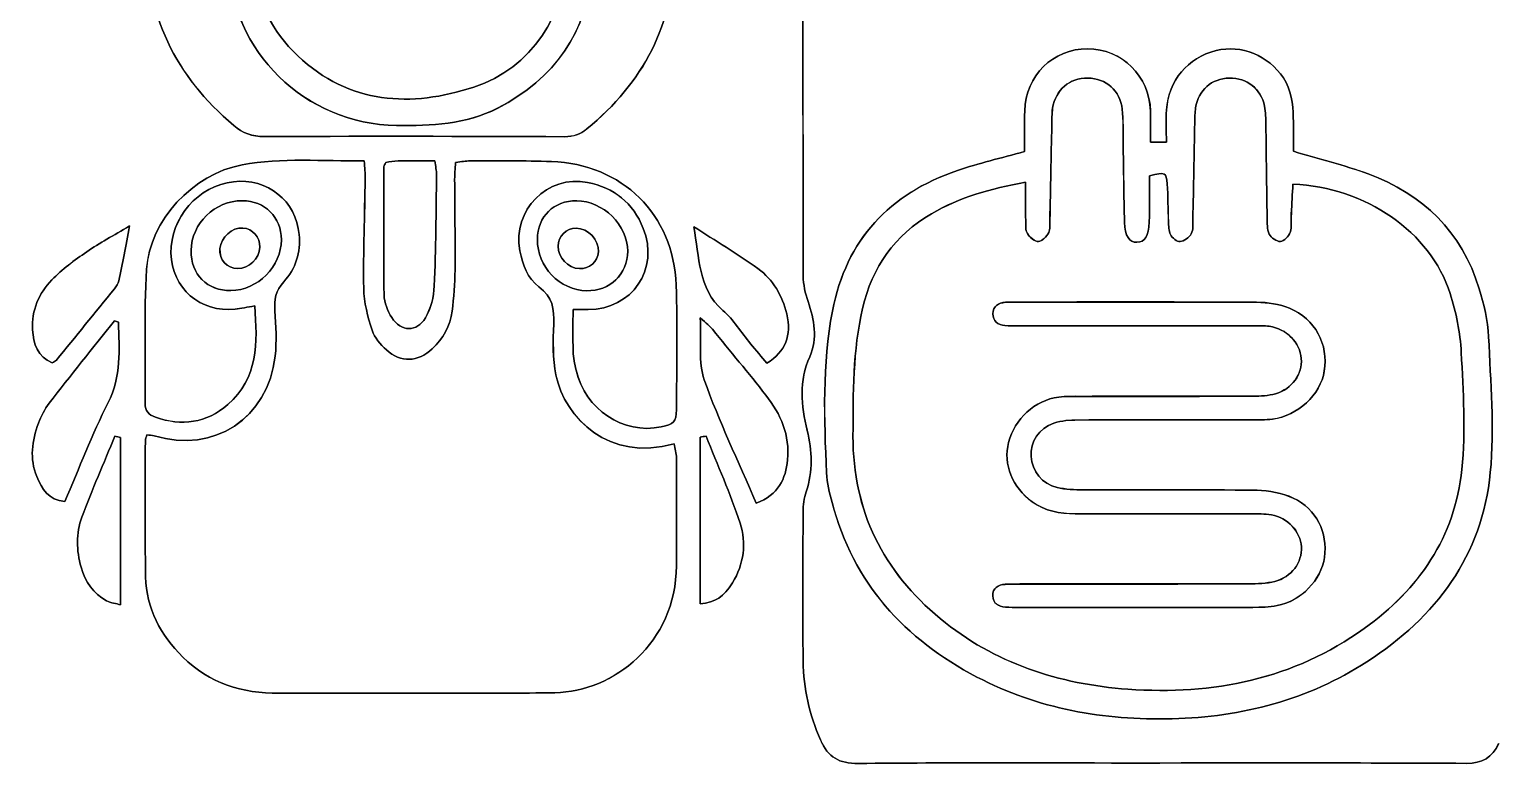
# Model space of a CAD drawing. Extents: x 0 to 300, y 0 to 232.
# Drawn here: x 202.6 to 256, y 50.8 to 77.5 of the extents above; entities that cross this region are included whole.
import ezdxf

# ---------------------------------------------------------------- set-up
doc = ezdxf.new("R2010")
doc.units = 0
doc.layers.get('0').update_dxf_attribs({"linetype": 'CONTINUOUS'})

msp = doc.modelspace()

# ---------------------------------------------------------------- linework, layer by layer
at = {"color": 7}
for points in [[(215.603556, 72.677588)], [(215.603556, 72.677588)], [(238.870399, 71.956571)], [(238.870399, 71.956571)], [(222.546578, 71.280484)], [(222.546578, 71.280484)], [(206.285286, 70.366013)], [(206.285286, 70.366013)], [(211.022475, 69.595775)], [(211.022475, 69.595775)], [(211.807309, 69.865208)], [(211.807309, 69.865208)], [(222.643734, 68.815234)], [(222.643734, 68.815234)], [(205.881208, 66.865241)], [(205.881208, 66.865241)], [(229.463129, 65.375417)], [(229.463129, 65.375417)], [(205.956472, 62.680369)], [(205.956472, 62.680369)], [(227.249283, 62.730735)], [(227.249283, 62.730735)], [(229.076793, 60.289238)], [(229.076793, 60.289238)]]:
    msp.add_lwpolyline(points, close=True, dxfattribs=at)
for points in [[(218.139921, 72.676586), (218.140207, 72.676586)], [(218.140493, 72.676586), (218.140207, 72.676586)], [(238.833912, 73.071077), (238.834198, 73.071077)], [(238.834484, 73.071077), (238.834198, 73.071077)], [(242.924489, 66.737035), (242.924489, 66.736033)], [(242.924489, 66.736463), (242.924489, 66.736033)]]:
    msp.add_lwpolyline(points, dxfattribs=at)
for points in [[(230.778673, 90.523284), (230.763792, 83.199364), (230.771948, 75.875444), (230.781821, 68.551381)], [(230.782107, 68.551095), (230.772234, 75.875158), (230.764078, 83.199078), (230.778959, 90.522998)], [(206.961946, 80.866756), (206.818859, 78.044647), (207.964415, 75.815061), (210.076096, 74.017027)], [(210.076669, 74.016884), (207.964987, 75.814918), (206.819431, 78.044503), (206.962518, 80.866613)], [(222.209894, 80.26951), (222.171976, 78.047365), (220.904509, 76.103096), (218.811429, 75.415991)], [(218.811572, 75.415848), (220.904652, 76.102953), (222.172119, 78.047222), (222.210037, 80.269367)], [(222.913883, 73.895832), (224.961891, 75.572528), (226.109021, 77.69165), (226.067096, 80.377255)], [(226.067669, 80.377112), (226.109593, 77.691507), (224.96232, 75.572385), (222.914455, 73.895689)], [(215.9949, 74.02089), (212.671127, 74.065104), (209.955903, 76.705922), (209.886506, 80.017104)], [(209.887078, 80.016961), (209.956476, 76.705636), (212.671842, 74.064818), (215.995472, 74.020747)], [(212.401264, 76.55053), (211.465044, 77.430802), (210.920883, 78.533289), (210.859785, 79.823793)], [(210.859928, 79.82365), (210.92117, 78.533146), (211.465187, 77.430659), (212.401407, 76.550387)], [(223.107051, 79.74624), (222.946221, 77.411342), (221.74529, 75.722627), (219.672099, 74.651047)], [(219.672671, 74.650904), (221.745862, 75.722484), (222.946793, 77.411199), (223.107623, 79.746097)], [(248.242899, 75.747524), (247.70346, 76.564981), (246.718161, 76.968774), (245.79854, 76.739691)], [(245.798683, 76.739977), (246.718304, 76.969203), (247.703603, 76.565268), (248.243042, 75.74781)], [(218.811429, 75.415991), (216.52003, 74.663924), (214.282432, 74.781828), (212.401264, 76.55053)], [(212.401407, 76.550387), (214.282432, 74.781828), (216.520173, 74.663781), (218.811572, 75.415848)], [(241.123021, 76.805654), (239.869291, 76.811378), (238.8714, 75.831946), (238.836201, 74.549741)], [(238.836344, 74.550027), (238.871544, 75.832232), (239.869577, 76.811664), (241.123164, 76.80594)], [(243.4107, 74.542587), (243.375071, 75.815347), (242.376322, 76.800074), (241.123021, 76.805654)], [(241.123164, 76.80594), (242.376465, 76.80036), (243.375214, 75.815491), (243.410843, 74.542873)], [(245.79854, 76.739691), (244.763017, 76.481562), (244.061031, 75.65509), (243.992636, 74.584511)], [(243.992779, 74.584797), (244.061317, 75.655233), (244.76316, 76.481848), (245.798683, 76.739977)], [(239.851548, 74.643034), (239.955286, 75.318692), (240.46253, 75.746379), (241.130462, 75.739368)], [(241.130891, 75.739511), (240.462817, 75.746522), (239.955572, 75.318835), (239.851977, 74.643177)], [(241.130462, 75.739368), (241.79596, 75.732357), (242.309787, 75.290647), (242.382904, 74.61413)], [(242.383334, 74.614273), (242.310216, 75.290933), (241.79639, 75.7325), (241.130891, 75.739511)], [(245.050766, 74.664497), (245.15107, 75.304955), (245.637423, 75.726347), (246.276594, 75.741514)], [(246.277023, 75.741658), (245.63771, 75.72649), (245.151499, 75.304955), (245.051195, 74.66464)], [(246.276594, 75.741514), (246.913332, 75.756539), (247.429734, 75.355894), (247.555078, 74.724021)], [(247.555508, 74.724164), (247.430163, 75.356037), (246.913905, 75.756825), (246.277023, 75.741658)], [(248.60448, 74.305348), (248.59704, 74.813451), (248.533652, 75.306959), (248.242899, 75.747524)], [(248.243042, 75.74781), (248.533795, 75.307245), (248.597326, 74.813737), (248.604623, 74.305634)], [(247.555078, 74.724021), (247.599292, 74.501807), (247.600866, 74.26929), (247.60473, 74.041209)], [(247.605159, 74.041352), (247.601439, 74.269576), (247.599722, 74.502093), (247.555508, 74.724164)], [(219.672099, 74.651047), (218.513807, 74.052227), (217.265085, 74.004006), (215.9949, 74.02089)], [(215.995472, 74.020747), (217.265658, 74.003863), (218.51438, 74.052227), (219.672671, 74.650904)], [(238.836201, 74.549741), (238.822894, 74.071686), (238.833912, 73.59263), (238.833912, 73.071077)], [(238.834198, 73.071077), (238.834198, 73.592773), (238.82318, 74.071686), (238.836344, 74.550027)], [(239.822072, 74.0269), (239.826508, 74.232516), (239.820355, 74.440851), (239.851548, 74.643034)], [(239.851977, 74.643177), (239.820784, 74.440995), (239.826937, 74.23266), (239.822501, 74.027043)], [(242.382904, 74.61413), (242.427118, 74.206332), (242.409232, 73.791522), (242.416244, 73.37986)], [(242.416673, 73.380003), (242.409518, 73.791665), (242.427404, 74.206475), (242.383334, 74.614273)], [(243.412274, 73.417062), (243.412274, 73.817993), (243.421002, 74.180576), (243.4107, 74.542587)], [(243.410843, 74.542873), (243.421002, 74.180862), (243.412417, 73.818279), (243.412417, 73.417349)], [(243.992636, 74.584511), (243.968168, 74.203041), (243.988772, 73.818708), (243.988772, 73.417062)], [(243.988915, 73.417349), (243.988915, 73.819137), (243.968311, 74.203327), (243.992779, 74.584797)], [(245.02086, 74.117045), (245.024581, 74.299767), (245.022578, 74.484779), (245.050766, 74.664497)], [(245.051195, 74.66464), (245.023007, 74.484922), (245.02501, 74.299911), (245.02129, 74.117188)], [(248.605911, 73.081952), (248.605911, 73.488463), (248.610633, 73.896834), (248.60448, 74.305348)], [(248.604623, 74.305634), (248.61049, 73.897263), (248.606054, 73.488749), (248.606054, 73.082238)], [(210.076096, 74.017027), (210.405913, 73.73629), (210.741309, 73.613664), (211.18817, 73.615667)], [(211.188743, 73.615524), (210.741881, 73.613378), (210.406342, 73.736147), (210.076669, 74.016884)], [(211.18817, 73.615667), (214.826879, 73.633124), (218.46573, 73.626399), (222.104439, 73.610946)], [(222.105011, 73.610802), (218.466303, 73.626256), (214.827451, 73.632981), (211.188743, 73.615524)], [(222.104439, 73.610946), (222.427386, 73.609515), (222.674069, 73.699517), (222.913883, 73.895832)], [(222.914455, 73.895689), (222.674641, 73.699373), (222.427959, 73.609372), (222.105011, 73.610802)], [(239.751673, 70.595811), (239.776427, 71.739365), (239.79789, 72.883061), (239.822072, 74.0269)], [(239.822501, 74.027043), (239.79832, 72.883347), (239.776856, 71.739651), (239.752102, 70.595954)], [(244.950605, 70.617418), (244.976217, 71.783865), (244.996679, 72.950598), (245.02086, 74.117045)], [(245.02129, 74.117188), (244.997108, 72.950741), (244.976503, 71.784008), (244.951034, 70.617561)], [(247.60473, 74.041209), (247.623045, 72.920407), (247.632632, 71.799318), (247.652521, 70.678373)], [(247.65295, 70.678516), (247.633061, 71.799461), (247.623474, 72.92055), (247.605159, 74.041352)], [(242.416244, 73.37986), (242.432985, 72.419172), (242.440425, 71.458055), (242.466896, 70.49751)], [(242.467326, 70.497654), (242.440711, 71.458198), (242.433414, 72.419315), (242.416673, 73.380003)], [(243.988772, 73.417062), (243.758688, 73.417062), (243.614456, 73.417062), (243.412274, 73.417062)], [(243.412417, 73.417349), (243.614599, 73.417349), (243.758831, 73.417349), (243.988915, 73.417349)], [(210.382303, 72.588444), (208.582838, 72.250043), (207.01775, 70.575779), (206.908002, 68.791481)], [(206.908145, 68.791195), (207.018036, 70.575493), (208.582981, 72.249757), (210.382446, 72.588158)], [(214.821012, 72.735252), (213.296132, 72.711356), (211.827627, 72.860453), (210.382303, 72.588444)], [(210.382446, 72.588158), (211.82777, 72.860167), (213.296132, 72.71107), (214.821155, 72.734965)], [(214.855925, 72.085636), (214.85893, 72.280091), (214.835607, 72.475262), (214.821012, 72.735252)], [(214.821155, 72.734965), (214.835893, 72.474976), (214.859073, 72.279805), (214.856069, 72.085349)], [(215.603556, 72.677588), (215.571075, 72.605185), (215.536878, 72.564406), (215.536735, 72.523483)], [(215.536878, 72.523483), (215.536878, 72.564406), (215.571219, 72.605185), (215.603556, 72.677588)], [(216.051705, 72.732962), (215.896313, 72.729957), (215.741349, 72.69533), (215.603556, 72.677588)], [(215.603556, 72.677588), (215.741349, 72.69533), (215.896313, 72.729957), (216.051849, 72.732962)], [(217.383848, 72.735681), (216.913663, 72.735681), (216.482541, 72.740975), (216.051705, 72.732962)], [(216.051849, 72.732962), (216.482684, 72.740975), (216.913663, 72.735681), (217.383991, 72.735681)], [(217.450526, 72.228723), (217.452673, 72.377963), (217.412322, 72.527918), (217.383848, 72.735681)], [(217.383991, 72.735681), (217.412465, 72.527918), (217.452673, 72.377963), (217.450669, 72.228723)], [(218.108584, 72.067034), (218.107154, 72.24804), (218.12647, 72.428616), (218.139921, 72.676586)], [(218.140207, 72.676586), (218.126757, 72.428759), (218.107869, 72.24804), (218.108441, 72.06732)], [(218.140207, 72.676586), (218.36099, 72.700911), (218.517528, 72.733248), (218.673779, 72.732962)], [(218.673636, 72.733248), (218.517671, 72.733248), (218.361276, 72.700911), (218.140493, 72.676586)], [(221.626384, 72.70921), (220.643089, 72.744552), (219.657933, 72.730816), (218.673636, 72.733248)], [(218.673779, 72.732962), (219.658076, 72.73053), (220.643232, 72.744266), (221.626527, 72.708924)], [(226.162822, 68.219562), (226.067383, 70.790982), (224.202384, 72.616489), (221.626384, 72.70921)], [(221.626527, 72.708924), (224.202527, 72.616346), (226.067526, 70.790696), (226.162965, 68.219276)], [(238.834198, 73.071077), (237.969092, 72.830405), (237.166087, 72.649829), (236.3927, 72.383829)], [(236.392843, 72.384116), (237.16623, 72.649686), (237.969379, 72.830405), (238.834484, 73.071077)], [(251.322565, 72.260202), (250.450735, 72.582291), (249.541415, 72.802646), (248.605911, 73.081952)], [(248.606054, 73.082238), (249.541558, 72.802932), (250.451021, 72.582578), (251.322708, 72.260488)], [(210.067082, 71.9746), (211.303928, 72.112822), (212.342169, 71.287924), (212.453634, 70.051078)], [(212.453777, 70.050792), (212.342455, 71.287781), (211.304071, 72.112536), (210.067225, 71.974314)], [(214.802125, 68.103518), (214.780805, 69.430223), (214.835893, 70.758215), (214.855925, 72.085636)], [(214.856069, 72.085349), (214.836036, 70.757929), (214.780948, 69.429937), (214.802268, 68.103232)], [(215.536735, 72.523483), (215.532013, 70.969698), (215.516416, 69.415485), (215.541313, 67.86213)], [(215.541456, 67.86213), (215.516559, 69.415485), (215.532156, 70.969698), (215.536878, 72.523483)], [(217.367679, 68.184791), (217.427632, 69.531242), (217.431639, 70.880412), (217.450526, 72.228723)], [(217.450669, 72.228723), (217.431782, 70.880412), (217.427775, 69.531242), (217.367822, 68.184791)], [(218.108441, 72.06732), (218.112305, 70.968554), (218.132051, 69.86993), (218.122035, 68.771449)], [(218.122178, 68.771163), (218.132194, 69.869644), (218.112591, 70.968267), (218.108584, 72.067034)], [(220.480685, 69.463133), (220.203095, 70.937074), (221.476858, 72.238024), (222.939066, 71.952135)], [(222.939209, 71.951849), (221.477001, 72.237737), (220.203238, 70.936788), (220.480828, 69.462847)], [(236.3927, 72.383829), (233.927164, 71.536038), (232.34605, 69.880948), (231.845531, 67.274184)], [(231.845674, 67.274471), (232.346193, 69.881234), (233.927307, 71.536324), (236.392843, 72.384116)], [(243.365627, 70.504951), (243.382798, 71.073723), (243.369491, 71.64321), (243.369491, 72.193237)], [(243.36992, 72.19338), (243.36992, 71.643353), (243.383227, 71.073866), (243.366057, 70.505094)], [(243.369491, 72.193237), (243.9613, 72.326595), (243.986197, 72.322445), (244.01696, 71.896188)], [(244.01739, 71.896331), (243.986483, 72.322588), (243.961586, 72.326738), (243.36992, 72.19338)], [(255.361489, 68.083772), (254.733336, 70.160254), (253.327361, 71.519869), (251.322565, 72.260202)], [(251.322708, 72.260488), (253.327504, 71.520012), (254.733479, 70.160397), (255.361632, 68.084058)], [(207.791995, 69.379284), (207.767956, 70.667069), (208.788884, 71.831799), (210.067082, 71.9746)], [(210.067225, 71.974314), (208.788884, 71.831513), (207.768099, 70.666783), (207.792138, 69.378998)], [(222.939066, 71.952135), (223.902473, 71.763689), (224.599308, 71.203932), (224.966183, 70.28059)], [(224.966326, 70.280304), (224.599451, 71.203646), (223.902616, 71.76326), (222.939209, 71.951849)], [(235.448897, 70.810728), (236.468107, 71.403253), (237.57875, 71.723482), (238.870399, 71.956571)], [(238.870399, 71.956571), (237.578893, 71.723482), (236.46825, 71.403396), (235.449326, 70.810871)], [(238.873404, 70.555604), (238.865534, 70.98644), (238.870399, 71.417561), (238.870399, 71.956571)], [(238.870399, 71.956571), (238.870399, 71.417561), (238.865677, 70.986583), (238.872974, 70.555461)], [(244.01696, 71.896188), (244.050014, 71.440169), (244.045721, 70.981718), (244.065896, 70.524697)], [(244.066326, 70.52484), (244.04615, 70.981861), (244.050586, 71.440312), (244.01739, 71.896331)], [(248.531935, 70.813304), (248.549392, 71.170736), (248.569853, 71.528025), (248.588884, 71.882881)], [(248.589313, 71.883024), (248.570139, 71.528311), (248.549821, 71.170879), (248.532364, 70.813447)], [(248.588884, 71.882881), (251.245871, 71.769556), (253.585347, 70.154244), (254.305219, 67.91407)], [(254.305648, 67.914214), (253.585776, 70.154387), (251.2463, 71.769699), (248.589313, 71.883024)], [(210.382446, 71.285492), (209.397434, 71.28864), (208.53891, 70.453296), (208.522741, 69.475725)], [(208.522741, 69.475581), (208.53891, 70.453153), (209.397434, 71.28864), (210.382446, 71.285349)], [(211.807309, 69.865208), (211.80874, 70.686529), (211.210206, 71.282773), (210.382446, 71.285492)], [(210.382446, 71.285349), (211.210206, 71.282916), (211.80831, 70.686672), (211.807309, 69.865208)], [(222.546578, 71.280484), (221.705797, 71.288497), (221.124434, 70.719009), (221.117995, 69.881949)], [(221.117995, 69.881806), (221.124291, 70.719009), (221.705797, 71.288497), (222.546578, 71.280484)], [(224.399558, 69.447966), (224.391974, 70.39921), (223.509984, 71.271326), (222.546578, 71.280484)], [(222.546578, 71.280484), (223.509984, 71.271469), (224.391974, 70.39921), (224.399558, 69.447822)], [(232.940721, 67.367477), (233.288566, 68.874043), (234.109744, 70.031905), (235.448897, 70.810728)], [(235.449326, 70.810871), (234.110173, 70.032048), (233.288852, 68.874186), (232.94115, 67.36762)], [(238.872974, 70.555461), (238.87555, 70.397206), (238.859953, 70.210048), (238.936362, 70.088567)], [(238.936791, 70.08871), (238.860383, 70.210191), (238.875836, 70.397206), (238.873404, 70.555604)], [(239.709033, 70.123767), (239.776713, 70.253404), (239.748096, 70.436269), (239.751673, 70.595811)], [(239.752102, 70.595954), (239.748668, 70.436412), (239.777143, 70.253547), (239.709462, 70.12391)], [(242.466896, 70.49751), (242.480919, 69.995274), (242.638458, 69.76934), (242.920197, 69.774491)], [(242.920626, 69.774634), (242.638887, 69.769483), (242.481348, 69.995417), (242.467326, 70.497654)], [(242.920197, 69.774491), (243.199074, 69.779642), (243.350317, 70.000712), (243.365627, 70.504951)], [(243.366057, 70.505094), (243.350746, 70.000855), (243.199503, 69.779785), (242.920626, 69.774634)], [(244.065896, 70.524697), (244.073051, 70.366586), (244.064465, 70.187297), (244.136581, 70.058376)], [(244.137011, 70.058519), (244.065181, 70.187297), (244.07348, 70.366586), (244.066326, 70.52484)], [(244.894371, 70.079553), (244.972783, 70.227505), (244.946455, 70.435267), (244.950605, 70.617418)], [(244.951034, 70.617561), (244.947027, 70.435554), (244.973212, 70.227648), (244.894801, 70.079696)], [(247.652521, 70.678373), (247.656098, 70.47433), (247.64508, 70.248252), (247.728643, 70.074545)], [(247.729073, 70.074688), (247.64551, 70.248396), (247.656527, 70.474473), (247.65295, 70.678516)], [(248.489581, 70.133067), (248.556117, 70.343119), (248.520631, 70.58508), (248.531935, 70.813304)], [(248.532364, 70.813447), (248.52106, 70.585223), (248.556546, 70.343262), (248.49001, 70.13321)], [(206.285286, 70.366013), (205.701204, 70.017024), (205.197251, 69.748878), (204.730214, 69.427075)], [(204.730214, 69.427075), (205.197251, 69.749021), (205.701204, 70.017024), (206.285286, 70.366013)], [(205.897806, 68.375813), (206.026442, 68.995667), (206.141484, 69.618526), (206.285286, 70.366013)], [(206.285286, 70.366013), (206.141484, 69.618382), (206.026442, 68.995667), (205.897806, 68.375813)], [(210.410348, 70.292037), (210.009275, 70.318079), (209.608201, 69.959216), (209.573717, 69.543834)], [(209.573717, 69.543834), (209.608058, 69.959216), (210.009275, 70.318079), (210.410348, 70.292037)], [(211.022475, 69.595775), (211.037213, 69.958787), (210.764203, 70.269286), (210.410348, 70.292037)], [(210.410348, 70.292037), (210.764346, 70.269286), (211.037213, 69.958787), (211.022475, 69.595775)], [(212.453634, 70.051078), (212.511298, 69.410047), (212.333584, 68.80994), (211.894306, 68.338181)], [(211.894449, 68.337895), (212.333727, 68.809653), (212.511584, 69.409618), (212.453777, 70.050792)], [(222.527547, 70.285312), (222.169257, 70.283881), (221.873353, 69.990839), (221.867629, 69.630545)], [(221.867629, 69.630402), (221.873353, 69.990839), (222.169257, 70.284167), (222.527547, 70.285169)], [(222.527547, 70.285169), (222.959957, 70.2866), (223.366182, 69.856623), (223.334989, 69.431081)], [(223.334989, 69.431224), (223.366325, 69.856766), (222.9601, 70.286457), (222.527547, 70.285312)], [(224.966183, 70.28059), (225.55742, 68.793055), (224.558241, 67.327985), (222.961674, 67.326268)], [(222.961817, 67.325982), (224.558385, 67.327842), (225.557563, 68.792912), (224.966326, 70.280304)], [(229.138464, 68.814948), (228.387256, 69.360396), (227.58468, 69.835017), (226.804282, 70.339828)], [(226.804282, 70.339828), (227.013332, 69.23777), (226.943076, 68.101658), (227.862841, 67.298795)], [(227.862841, 67.298795), (226.942933, 68.101658), (227.013189, 69.23777), (226.804282, 70.339828)], [(226.804282, 70.339828), (227.58468, 69.835017), (228.387256, 69.360253), (229.138464, 68.814948)], [(238.936362, 70.088567), (239.021356, 69.953922), (239.204651, 69.797098), (239.339725, 69.80182)], [(239.340154, 69.801963), (239.20508, 69.797242), (239.021642, 69.954065), (238.936791, 70.08871)], [(239.339725, 69.80182), (239.470364, 69.806542), (239.635629, 69.982969), (239.709033, 70.123767)], [(239.709462, 70.12391), (239.636059, 69.983112), (239.470793, 69.806685), (239.340154, 69.801963)], [(244.136581, 70.058376), (244.203832, 69.937324), (244.376539, 69.787655), (244.486716, 69.799674)], [(244.487145, 69.799817), (244.376825, 69.787798), (244.204119, 69.937467), (244.137011, 70.058519)], [(244.486716, 69.799674), (244.635527, 69.815843), (244.823543, 69.945623), (244.894371, 70.079553)], [(244.894801, 70.079696), (244.823972, 69.945623), (244.635956, 69.815986), (244.487145, 69.799817)], [(247.728643, 70.074545), (247.792603, 69.941044), (248.000652, 69.791375), (248.133723, 69.800962)], [(248.134152, 69.801105), (248.001081, 69.791661), (247.793033, 69.941187), (247.729073, 70.074688)], [(248.133723, 69.800962), (248.264505, 69.810262), (248.444795, 69.991411), (248.489581, 70.133067)], [(248.49001, 70.13321), (248.445224, 69.991554), (248.264934, 69.810406), (248.134152, 69.801105)], [(204.730214, 69.427075), (204.282065, 69.118293), (203.830768, 68.793628), (203.456309, 68.403858)], [(203.456309, 68.403858), (203.830768, 68.793771), (204.282065, 69.118293), (204.730214, 69.427075)], [(210.122171, 67.344726), (208.867296, 67.195486), (207.815604, 68.11568), (207.791995, 69.379284)], [(207.792138, 69.378998), (207.815747, 68.115394), (208.867582, 67.1952), (210.122314, 67.34444)], [(208.522741, 69.475725), (208.508147, 68.611621), (209.113692, 68.002498), (209.972787, 68.01695)], [(209.972787, 68.016807), (209.113692, 68.002355), (208.50829, 68.611478), (208.522741, 69.475581)], [(210.216179, 68.81738), (209.823834, 68.822674), (209.540378, 69.143047), (209.573717, 69.543834)], [(209.573717, 69.543834), (209.540521, 69.143047), (209.823834, 68.822674), (210.216179, 68.81738)], [(209.972787, 68.01695), (210.94993, 68.033405), (211.806021, 68.896078), (211.807309, 69.865208)], [(211.807309, 69.865208), (211.805878, 68.896078), (210.94993, 68.033262), (209.972787, 68.016807)], [(210.216179, 68.81738), (210.625551, 68.8118), (211.005734, 69.178818), (211.022475, 69.595775)], [(211.022475, 69.595775), (211.005734, 69.178962), (210.625551, 68.8118), (210.216179, 68.81738)], [(221.174658, 68.154743), (220.761279, 68.460664), (220.575981, 68.957319), (220.480685, 69.463133)], [(220.480828, 69.462847), (220.576124, 68.957176), (220.761422, 68.460377), (221.174801, 68.154457)], [(221.117995, 69.881949), (221.110268, 68.887064), (221.923433, 68.038699), (222.91002, 68.012085)], [(222.91002, 68.011942), (221.92329, 68.038699), (221.110268, 68.886921), (221.117995, 69.881806)], [(222.643734, 68.815234), (222.23336, 68.832547), (221.860904, 69.223605), (221.867629, 69.630402)], [(221.867629, 69.630545), (221.861047, 69.223748), (222.23336, 68.83269), (222.643734, 68.815234)], [(222.643734, 68.815234), (223.011039, 68.79978), (223.307945, 69.064063), (223.334989, 69.431224)], [(223.334989, 69.431081), (223.307945, 69.064206), (223.011182, 68.79978), (222.643734, 68.815234)], [(222.91002, 68.012085), (223.753948, 67.989334), (224.406283, 68.61806), (224.399558, 69.447966)], [(224.399558, 69.447822), (224.406283, 68.617917), (223.753948, 67.989191), (222.91002, 68.011942)], [(202.762336, 66.597382), (202.719409, 67.297508), (202.986267, 67.914643), (203.456309, 68.403858)], [(203.456309, 68.403858), (202.98641, 67.914643), (202.719553, 67.297508), (202.762336, 66.597382)], [(205.739266, 68.081483), (205.808663, 68.167049), (205.8762, 68.270787), (205.897806, 68.375813)], [(205.897806, 68.375813), (205.8762, 68.27093), (205.808663, 68.167049), (205.739266, 68.081483)], [(206.908002, 68.791481), (206.80827, 67.17202), (206.870799, 65.542829), (206.85506, 63.91793)], [(206.855203, 63.917644), (206.870942, 65.5424), (206.808413, 67.171591), (206.908145, 68.791195)], [(211.894306, 68.338181), (211.5974, 68.01924), (211.544458, 67.68785), (211.571787, 67.281196)], [(211.57193, 67.280909), (211.544601, 67.687563), (211.597543, 68.018953), (211.894449, 68.337895)], [(218.122035, 68.771449), (218.117456, 68.269785), (218.082113, 67.76526), (218.015148, 67.268175)], [(218.015292, 67.267888), (218.082256, 67.764974), (218.117599, 68.269499), (218.122178, 68.771163)], [(230.18157, 67.168443), (230.023601, 67.833799), (229.686059, 68.417451), (229.138464, 68.814948)], [(229.138464, 68.814948), (229.686059, 68.417451), (230.023744, 67.833942), (230.18157, 67.168443)], [(230.781821, 68.551381), (230.781821, 68.241168), (230.860089, 67.920366), (230.959106, 67.623603)], [(230.959392, 67.623317), (230.860376, 67.92008), (230.782536, 68.240882), (230.782107, 68.551095)], [(203.613848, 65.481158), (204.324419, 66.346121), (205.034132, 67.212084), (205.739266, 68.081483)], [(205.739266, 68.081483), (205.034132, 67.212084), (204.324419, 66.346121), (203.613848, 65.481158)], [(215.105183, 66.574488), (214.947644, 67.067709), (214.810281, 67.590836), (214.802125, 68.103518)], [(214.802268, 68.103232), (214.810567, 67.59055), (214.947931, 67.067566), (215.105327, 66.574202)], [(215.541313, 67.86213), (215.545606, 67.583253), (215.669376, 67.275472), (215.823195, 67.036087)], [(215.823338, 67.036087), (215.669519, 67.275615), (215.545892, 67.583253), (215.541456, 67.86213)], [(217.043872, 67.02464), (217.241619, 67.361181), (217.350222, 67.791015), (217.367679, 68.184791)], [(217.367822, 68.184791), (217.350365, 67.791015), (217.241762, 67.361038), (217.044015, 67.02464)], [(221.711521, 66.792696), (221.73699, 67.34859), (221.666305, 67.790872), (221.174658, 68.154743)], [(221.174801, 68.154457), (221.666448, 67.790586), (221.737134, 67.348304), (221.711664, 66.79241)], [(226.172695, 63.687274), (226.180565, 65.198132), (226.218769, 66.710707), (226.162822, 68.219562)], [(226.162965, 68.219276), (226.219055, 66.710421), (226.180708, 65.197845), (226.172838, 63.686987)], [(254.305219, 67.91407), (254.526861, 67.22439), (254.675672, 66.488635), (254.711873, 65.766617)], [(254.712302, 65.76676), (254.676101, 66.488779), (254.52729, 67.224533), (254.305648, 67.914214)], [(255.706329, 66.339682), (255.681718, 66.925624), (255.532621, 67.518148), (255.361489, 68.083772)], [(255.361632, 68.084058), (255.532764, 67.518434), (255.681861, 66.925767), (255.706472, 66.339968)], [(209.859892, 63.878009), (210.96338, 64.841272), (210.943348, 66.106736), (210.838465, 67.461342)], [(210.838608, 67.461056), (210.943491, 66.106449), (210.963523, 64.840986), (209.860035, 63.877723)], [(210.838465, 67.461342), (210.566313, 67.416556), (210.345387, 67.371197), (210.122171, 67.344726)], [(210.122314, 67.34444), (210.34553, 67.371054), (210.566456, 67.41627), (210.838608, 67.461056)], [(211.571787, 67.281196), (211.608704, 66.734889), (211.644189, 66.178136), (211.581374, 65.637409)], [(211.581517, 65.637123), (211.644189, 66.17785), (211.608704, 66.734602), (211.57193, 67.280909)], [(218.015148, 67.268175), (217.943033, 66.73217), (217.688623, 66.267279), (217.291127, 65.897828)], [(217.29127, 65.897542), (217.688623, 66.266993), (217.943176, 66.731884), (218.015292, 67.267888)], [(222.412935, 67.326268), (222.412935, 66.804286), (222.40206, 66.304768), (222.417656, 65.806109)], [(222.4178, 65.805823), (222.402203, 66.304482), (222.413078, 66.804), (222.413078, 67.325982)], [(222.961674, 67.326268), (222.785963, 67.326125), (222.610395, 67.326268), (222.412935, 67.326268)], [(222.413078, 67.325982), (222.610538, 67.325982), (222.786106, 67.325839), (222.961817, 67.325982)], [(227.862841, 67.298795), (228.252468, 66.958677), (228.533205, 66.494073), (228.866026, 66.088277)], [(228.866026, 66.088277), (228.533205, 66.494073), (228.252468, 66.958677), (227.862841, 67.298795)], [(230.959106, 67.623603), (231.182036, 66.9551), (231.315393, 66.285165), (231.019345, 65.616089)], [(231.019632, 65.615803), (231.315679, 66.285022), (231.182322, 66.954814), (230.959392, 67.623317)], [(231.845531, 67.274184), (231.471215, 65.324621), (231.546908, 63.357314), (231.629469, 61.391725)], [(231.629613, 61.392011), (231.547051, 63.357601), (231.471358, 65.324907), (231.845674, 67.274471)], [(232.592733, 62.726014), (232.596024, 64.281372), (232.587438, 65.837159), (232.940721, 67.367477)], [(232.94115, 67.36762), (232.587868, 65.837302), (232.596596, 64.281515), (232.593162, 62.726157)], [(237.680485, 67.177887), (237.682059, 67.450325), (237.883812, 67.569516), (238.138078, 67.591981)], [(238.138221, 67.592983), (237.883955, 67.570661), (237.682059, 67.451469), (237.680629, 67.178888)], [(238.138078, 67.591981), (238.274441, 67.603857), (238.412377, 67.601139), (238.549597, 67.601139)], [(238.54974, 67.60214), (238.41252, 67.60214), (238.274584, 67.604859), (238.138221, 67.592983)], [(238.549597, 67.601139), (241.456271, 67.601139), (244.363088, 67.609581), (247.269619, 67.591838)], [(247.269763, 67.59284), (244.363232, 67.610582), (241.456414, 67.602426), (238.54974, 67.60214)], [(247.269619, 67.591838), (247.672124, 67.589406), (248.101958, 67.527449), (248.470694, 67.375347)], [(248.470837, 67.376349), (248.102244, 67.52845), (247.67241, 67.590407), (247.269763, 67.59284)], [(248.470694, 67.375347), (249.399902, 66.992302), (249.888402, 66.052792), (249.731721, 65.095109)], [(249.731865, 65.09611), (249.888545, 66.05365), (249.400045, 66.993304), (248.470837, 67.376349)], [(205.741126, 66.923191), (204.944988, 65.924013), (204.14184, 64.929986), (203.358008, 63.921364)], [(203.358008, 63.921364), (204.141983, 64.930129), (204.944988, 65.924013), (205.741126, 66.923191)], [(205.507321, 63.946548), (205.988094, 64.903801), (205.915263, 65.875077), (205.881208, 66.865241)], [(205.881208, 66.865241), (205.915263, 65.875077), (205.988094, 64.903944), (205.507321, 63.946548)], [(205.881208, 66.865241), (205.834562, 66.884558), (205.787915, 66.904018), (205.741126, 66.923191)], [(205.741126, 66.923191), (205.787915, 66.903875), (205.834562, 66.884415), (205.881208, 66.865241)], [(215.823195, 67.036087), (216.156875, 66.517253), (216.734088, 66.497793), (217.043872, 67.02464)], [(217.044015, 67.02464), (216.734232, 66.497793), (216.157018, 66.517253), (215.823338, 67.036087)], [(221.793081, 64.950161), (221.672315, 65.546263), (221.683476, 66.17971), (221.711521, 66.792696)], [(221.711664, 66.79241), (221.683762, 66.179424), (221.672601, 65.545977), (221.793224, 64.949875)], [(227.036369, 67.032939), (227.081156, 66.161252), (226.959961, 65.405465), (227.184608, 64.772733)], [(227.184608, 64.772733), (226.959961, 65.405465), (227.081156, 66.161252), (227.036369, 67.032939)], [(227.480083, 66.611404), (227.389509, 66.721868), (227.27232, 66.810868), (227.036369, 67.032939)], [(227.036369, 67.032939), (227.272177, 66.810725), (227.389509, 66.721868), (227.480083, 66.611404)], [(229.463129, 65.375417), (230.142364, 65.808971), (230.36744, 66.385613), (230.18157, 67.168443)], [(230.18157, 67.168443), (230.367583, 66.385613), (230.142507, 65.809114), (229.463129, 65.375417)], [(237.680629, 67.178888), (237.679198, 66.916323), (237.855052, 66.766797), (238.118762, 66.746192)], [(238.118619, 66.745191), (237.854909, 66.765938), (237.679198, 66.915322), (237.680485, 67.177887)], [(238.598962, 66.736033), (238.438705, 66.736033), (238.278018, 66.732742), (238.118619, 66.745191)], [(238.118762, 66.746192), (238.278161, 66.733601), (238.438848, 66.737035), (238.599105, 66.737035)], [(242.924489, 66.736033), (241.482742, 66.73589), (240.040852, 66.736033), (238.598962, 66.736033)], [(238.599105, 66.737035), (240.040709, 66.735604), (241.482599, 66.737035), (242.924489, 66.737035)], [(247.181478, 66.735032), (245.762625, 66.736463), (244.343629, 66.736463), (242.924489, 66.736463)], [(242.924489, 66.736033), (244.343629, 66.736033), (245.762625, 66.736033), (247.181621, 66.736033)], [(247.729931, 66.718863), (247.549498, 66.742758), (247.364343, 66.734889), (247.181478, 66.735032)], [(247.181621, 66.736033), (247.364486, 66.73589), (247.549641, 66.74376), (247.730074, 66.719864)], [(248.894947, 65.545261), (248.852164, 66.124478), (248.350357, 66.636874), (247.729931, 66.718863)], [(247.730074, 66.719864), (248.3505, 66.637875), (248.852307, 66.12548), (248.89509, 65.546263)], [(202.762336, 66.597382), (202.793815, 66.081982), (202.936044, 65.609937), (203.475053, 65.396737)], [(203.475053, 65.396737), (202.9359, 65.609794), (202.793672, 66.081982), (202.762336, 66.597382)], [(215.624018, 65.866635), (215.408815, 66.059946), (215.189891, 66.308775), (215.105183, 66.574488)], [(215.105327, 66.574202), (215.190034, 66.308489), (215.408958, 66.059517), (215.624161, 65.866349)], [(229.4275, 64.213692), (228.78976, 65.021848), (228.133133, 65.815267), (227.480083, 66.611404)], [(227.480083, 66.611404), (228.133133, 65.81541), (228.78976, 65.021991), (229.4275, 64.213692)], [(255.767427, 61.409182), (255.925109, 63.036084), (255.775297, 64.696754), (255.706329, 66.339682)], [(255.706472, 66.339968), (255.775297, 64.69704), (255.925109, 63.03637), (255.76757, 61.409468)], [(211.581374, 65.637409), (211.318094, 63.364183), (209.364667, 62.090563), (207.182873, 62.736602)], [(207.183016, 62.736316), (209.36481, 62.090277), (211.318237, 63.36404), (211.581517, 65.637123)], [(217.291127, 65.897828), (216.770862, 65.41405), (216.151151, 65.393303), (215.624018, 65.866635)], [(215.624161, 65.866349), (216.151437, 65.392873), (216.771148, 65.413764), (217.29127, 65.897542)], [(222.417656, 65.806109), (222.424811, 65.579602), (222.470169, 65.351235), (222.522682, 65.12945)], [(222.522826, 65.129164), (222.470313, 65.350949), (222.424811, 65.579316), (222.4178, 65.805823)], [(228.866026, 66.088277), (229.064631, 65.845888), (229.268244, 65.60779), (229.463129, 65.375417)], [(229.463129, 65.375417), (229.268244, 65.60779), (229.064631, 65.845888), (228.866026, 66.088277)], [(254.711873, 65.766617), (254.782701, 64.352915), (254.877281, 62.921041), (254.733479, 61.520217)], [(254.733908, 61.520361), (254.877711, 62.921185), (254.78313, 64.353058), (254.712302, 65.76676)], [(203.475053, 65.396737), (203.537439, 65.433653), (203.586661, 65.448248), (203.613848, 65.481158)], [(203.613848, 65.481158), (203.586804, 65.448391), (203.537439, 65.433653), (203.475053, 65.396737)], [(222.522682, 65.12945), (222.864661, 63.68756), (224.23329, 62.777239), (225.617516, 63.064415)], [(225.617659, 63.064129), (224.233433, 62.77681), (222.864804, 63.68713), (222.522826, 65.129164)], [(231.019345, 65.616089), (230.627286, 64.729807), (230.710277, 63.836943), (230.928485, 62.939214)], [(230.928771, 62.938927), (230.710563, 63.836657), (230.627573, 64.729521), (231.019632, 65.615803)], [(249.731721, 65.095109), (249.590781, 64.232722), (248.768887, 63.463485), (247.842541, 63.34458)], [(247.842684, 63.345581), (248.769174, 63.464487), (249.590924, 64.233724), (249.731865, 65.09611)], [(247.954149, 64.269209), (248.562269, 64.445493), (248.936729, 64.98021), (248.894947, 65.545261)], [(248.89509, 65.546263), (248.936872, 64.981211), (248.562413, 64.446494), (247.954292, 64.270211)], [(226.094283, 62.447423), (223.724329, 61.782783), (222.112308, 63.374485), (221.793081, 64.950161)], [(221.793224, 64.949875), (222.112308, 63.374199), (223.724329, 61.782496), (226.094426, 62.447137)], [(227.184608, 64.772733), (227.718466, 63.269602), (228.416303, 61.82485), (229.076793, 60.289238)], [(229.076793, 60.289238), (228.416303, 61.82485), (227.718466, 63.269602), (227.184608, 64.772733)], [(230.21448, 61.865058), (230.300475, 62.75549), (229.967654, 63.529019), (229.4275, 64.213692)], [(229.4275, 64.213692), (229.967654, 63.529019), (230.300475, 62.75549), (230.21448, 61.865058)], [(238.249543, 62.498505), (238.463459, 63.353022), (239.213522, 64.040127), (240.072332, 64.145725)], [(240.072475, 64.146727), (239.213665, 64.041271), (238.463602, 63.354023), (238.249686, 62.499506)], [(240.072332, 64.145725), (240.343625, 64.179064), (240.620499, 64.173341), (240.89494, 64.173484)], [(240.895083, 64.174486), (240.620642, 64.174343), (240.343625, 64.180066), (240.072475, 64.146727)], [(240.89494, 64.173484), (242.977718, 64.175487), (245.060353, 64.171338), (247.14313, 64.178349)], [(247.143273, 64.179351), (245.060496, 64.172339), (242.977861, 64.176346), (240.895083, 64.174486)], [(247.14313, 64.178349), (247.414281, 64.17978), (247.696306, 64.194375), (247.954149, 64.269209)], [(247.954292, 64.270211), (247.696449, 64.195519), (247.414424, 64.180209), (247.143273, 64.179351)], [(203.358008, 63.921364), (203.192456, 63.708307), (203.069687, 63.45075), (202.974963, 63.196055)], [(202.974963, 63.196055), (203.069687, 63.45075), (203.192456, 63.708307), (203.358008, 63.921364)], [(203.933934, 60.348762), (204.459493, 61.565576), (204.924241, 62.785681), (205.507321, 63.946548)], [(205.507321, 63.946548), (204.924241, 62.785824), (204.459493, 61.565576), (203.933934, 60.348762)], [(206.85506, 63.91793), (206.852341, 63.643918), (206.982264, 63.500545), (207.227659, 63.416553)], [(207.227802, 63.416266), (206.982264, 63.500259), (206.852484, 63.643632), (206.855203, 63.917644)], [(207.227659, 63.416553), (208.191065, 63.087023), (209.077634, 63.195197), (209.859892, 63.878009)], [(209.860035, 63.877723), (209.077777, 63.195054), (208.191351, 63.08688), (207.227802, 63.416266)], [(225.617516, 63.064415), (226.083265, 63.160999), (226.170119, 63.236978), (226.172695, 63.687274)], [(226.172838, 63.686987), (226.170262, 63.236835), (226.083408, 63.160713), (225.617659, 63.064129)], [(202.974963, 63.196055), (202.73844, 62.560032), (202.643001, 61.903262), (202.915153, 61.255363)], [(202.915153, 61.255363), (202.643001, 61.903119), (202.73844, 62.559889), (202.974963, 63.196055)], [(239.897765, 63.200205), (239.354177, 63.020058), (239.036237, 62.517535), (239.067144, 61.989114)], [(239.067287, 61.990116), (239.03638, 62.518537), (239.35432, 63.021059), (239.897908, 63.201206)], [(240.771599, 63.314388), (240.479129, 63.312957), (240.172063, 63.291065), (239.897765, 63.200205)], [(239.897908, 63.201206), (240.172206, 63.292067), (240.479272, 63.314245), (240.771742, 63.31539)], [(247.088471, 63.318824), (244.982799, 63.317393), (242.876984, 63.322973), (240.771599, 63.314388)], [(240.771742, 63.31539), (242.877271, 63.324118), (244.983085, 63.318538), (247.088614, 63.319826)], [(247.842541, 63.34458), (247.594141, 63.312671), (247.340018, 63.318967), (247.088471, 63.318824)], [(247.088614, 63.319826), (247.340161, 63.319826), (247.594141, 63.313673), (247.842684, 63.345581)], [(204.553359, 59.781851), (204.918231, 60.777452), (205.351213, 61.748155), (205.755577, 62.729591)], [(205.755721, 62.729591), (205.351356, 61.748298), (204.918231, 60.777452), (204.553502, 59.781851)], [(205.755577, 62.729591), (205.822685, 62.713279), (205.889507, 62.696824), (205.956472, 62.680369)], [(205.956472, 62.680369), (205.889507, 62.696681), (205.822542, 62.713136), (205.755721, 62.729591)], [(205.956615, 56.598303), (205.956472, 58.682082), (205.956472, 60.681297), (205.956472, 62.680369)], [(205.956472, 62.680369), (205.956472, 60.681154), (205.956472, 58.682082), (205.956472, 56.598303)], [(206.860926, 62.560462), (206.859495, 60.91224), (206.836029, 59.263589), (206.87223, 57.616225)], [(206.872373, 57.615939), (206.836172, 59.263303), (206.859782, 60.911954), (206.861069, 62.560175)], [(206.917589, 62.77824), (206.893979, 62.690528), (206.861069, 62.625566), (206.860926, 62.560462)], [(206.861069, 62.560175), (206.861213, 62.62528), (206.893979, 62.690242), (206.917732, 62.777954)], [(207.182873, 62.736602), (207.099739, 62.761213), (207.010166, 62.764218), (206.917589, 62.77824)], [(206.917732, 62.777954), (207.010166, 62.763932), (207.099739, 62.760927), (207.183016, 62.736316)], [(226.173267, 61.934455), (226.171836, 62.103298), (226.122614, 62.271568), (226.094283, 62.447423)], [(226.094426, 62.447137), (226.122757, 62.271282), (226.172695, 62.103012), (226.17341, 61.934169)], [(227.249283, 62.730735), (227.176452, 62.716856), (227.103477, 62.702977), (227.030789, 62.688954)], [(227.030789, 62.689097), (227.103477, 62.702977), (227.176452, 62.716856), (227.249283, 62.730735)], [(227.030789, 56.63479), (227.030789, 58.652606), (227.030789, 60.670852), (227.030789, 62.689097)], [(227.030789, 62.688954), (227.030789, 60.670852), (227.030789, 58.652463), (227.030789, 56.634647)], [(228.484555, 59.570511), (228.131416, 60.643379), (227.666525, 61.679187), (227.249283, 62.730735)], [(227.249283, 62.730735), (227.666525, 61.679187), (228.131416, 60.643379), (228.484555, 59.570654)], [(230.928485, 62.939214), (231.110635, 62.18958), (231.139396, 61.452251), (230.892427, 60.708484)], [(230.892713, 60.708197), (231.139682, 61.451965), (231.110921, 62.189293), (230.928771, 62.938927)], [(235.767552, 56.095637), (233.690784, 57.808248), (232.586723, 60.006927), (232.592733, 62.726014)], [(232.593162, 62.726157), (232.587152, 60.00707), (233.691356, 57.808392), (235.767981, 56.09578)], [(239.111501, 60.340892), (238.384045, 60.867597), (238.049364, 61.698647), (238.249543, 62.498505)], [(238.249686, 62.499506), (238.04965, 61.699649), (238.384188, 60.868598), (239.111644, 60.341894)], [(226.173267, 58.020018), (226.184857, 59.32483), (226.178991, 60.629643), (226.173267, 61.934455)], [(226.17341, 61.934169), (226.17942, 60.629356), (226.185286, 59.324544), (226.17341, 58.019731)], [(239.067144, 61.989114), (239.097764, 61.461695), (239.475372, 60.983068), (240.014667, 60.860871)], [(240.014811, 60.861873), (239.475372, 60.98407), (239.097908, 61.462696), (239.067287, 61.990116)], [(229.076793, 60.289238), (229.883376, 60.592583), (230.147944, 61.17552), (230.21448, 61.865058)], [(230.21448, 61.865058), (230.148087, 61.17552), (229.883376, 60.592583), (229.076793, 60.289238)], [(231.629469, 61.391725), (231.644637, 61.030573), (231.736213, 60.667274), (231.829648, 60.315137)], [(231.829792, 60.315423), (231.736356, 60.667704), (231.64478, 61.030859), (231.629613, 61.392011)], [(254.733479, 61.520217), (254.481073, 59.062694), (253.170823, 57.157631), (251.183628, 55.735201)], [(251.184057, 55.735344), (253.171252, 57.157631), (254.481502, 59.062837), (254.733908, 61.520361)], [(251.283502, 54.528689), (253.791822, 56.144287), (255.474384, 58.384461), (255.767427, 61.409182)], [(255.76757, 61.409468), (255.474528, 58.384747), (253.791965, 56.144573), (251.283646, 54.528975)], [(202.915153, 61.255363), (203.099735, 60.815942), (203.33955, 60.402277), (203.933934, 60.348762)], [(203.933934, 60.348762), (203.33955, 60.402277), (203.099735, 60.815942), (202.915153, 61.255363)], [(240.014667, 60.860871), (240.323307, 60.791331), (240.649402, 60.776879), (240.967628, 60.775878)], [(240.967772, 60.776879), (240.649402, 60.77831), (240.32345, 60.79219), (240.014811, 60.861873)], [(230.892427, 60.708484), (230.814874, 60.475251), (230.780104, 60.217551), (230.778959, 59.971012)], [(230.779245, 59.970726), (230.780676, 60.217408), (230.81516, 60.474965), (230.892713, 60.708197)], [(231.829648, 60.315137), (232.606755, 57.388574), (234.464028, 55.346433), (237.101125, 53.97208)], [(237.101268, 53.972366), (234.464171, 55.346719), (232.606898, 57.38886), (231.829792, 60.315423)], [(240.668719, 59.904619), (240.107674, 59.904619), (239.578251, 60.003064), (239.111501, 60.340892)], [(239.111644, 60.341894), (239.578394, 60.004208), (240.107817, 59.905192), (240.668862, 59.905621)], [(240.967628, 60.775878), (243.0733, 60.768723), (245.179115, 60.787897), (247.284357, 60.759136)], [(247.2845, 60.760138), (245.179258, 60.788899), (243.073443, 60.769725), (240.967772, 60.776879)], [(247.284357, 60.759136), (247.727499, 60.753127), (248.203979, 60.660692), (248.60262, 60.474536)], [(248.602763, 60.475538), (248.204122, 60.661694), (247.727642, 60.754128), (247.2845, 60.760138)], [(248.60262, 60.474536), (249.449553, 60.0789), (249.860214, 59.22009), (249.736873, 58.321789)], [(249.737016, 58.32279), (249.860357, 59.221092), (249.449696, 60.079901), (248.602763, 60.475538)], [(204.526458, 57.962067), (204.351176, 58.573193), (204.3393, 59.197196), (204.553359, 59.781851)], [(204.553502, 59.781851), (204.339443, 59.197196), (204.351319, 58.573193), (204.526601, 57.962067)], [(230.778959, 59.971012), (230.769658, 58.162962), (230.754062, 56.354625), (230.781678, 54.546861)], [(230.781964, 54.546575), (230.754491, 56.354339), (230.769944, 58.162676), (230.779245, 59.970726)], [(247.054273, 59.903189), (244.925851, 59.906193), (242.797285, 59.906193), (240.668719, 59.904619)], [(240.668862, 59.905621), (242.797428, 59.907195), (244.925994, 59.907195), (247.054416, 59.90419)], [(247.806912, 59.863697), (247.560373, 59.903904), (247.305534, 59.902902), (247.054273, 59.903189)], [(247.054416, 59.90419), (247.305677, 59.90419), (247.560516, 59.90419), (247.807055, 59.864698)], [(248.896951, 58.704976), (248.864184, 59.264733), (248.40516, 59.765968), (247.806912, 59.863697)], [(247.807055, 59.864698), (248.405446, 59.76697), (248.864327, 59.265735), (248.897094, 58.705978)], [(228.484555, 59.570654), (228.725228, 58.839192), (228.625067, 58.078826), (228.21226, 57.396014)], [(228.21226, 57.395871), (228.62521, 58.078683), (228.725228, 58.839049), (228.484555, 59.570511)], [(247.933544, 57.448098), (248.543811, 57.601774), (248.930433, 58.137206), (248.896951, 58.704976)], [(248.897094, 58.705978), (248.930433, 58.138208), (248.543811, 57.602775), (247.933687, 57.449099)], [(249.736873, 58.321789), (249.623834, 57.498608), (248.886219, 56.731946), (248.018824, 56.569113)], [(248.018967, 56.570115), (248.886362, 56.732948), (249.623977, 57.499609), (249.737016, 58.32279)], [(205.448942, 56.745396), (204.960728, 57.00696), (204.677558, 57.43522), (204.526458, 57.962067)], [(204.526601, 57.962067), (204.677844, 57.43522), (204.960871, 57.00696), (205.449085, 56.745396)], [(221.751013, 53.403737), (223.887735, 53.440224), (226.148227, 55.195905), (226.173267, 58.020018)], [(226.17341, 58.019731), (226.14837, 55.195762), (223.887735, 53.439938), (221.751156, 53.403451)], [(206.87223, 57.616225), (206.897557, 56.464516), (207.411812, 55.498534), (208.224405, 54.699535)], [(208.224548, 54.699249), (207.411955, 55.498248), (206.8977, 56.46423), (206.872373, 57.615939)], [(228.21226, 57.396014), (227.901332, 56.881759), (227.589974, 56.68902), (227.030789, 56.63479)], [(227.030789, 56.634647), (227.589974, 56.688877), (227.901332, 56.881759), (228.21226, 57.395871)], [(238.125057, 57.342786), (237.864639, 57.328334), (237.669468, 57.2007), (237.674762, 56.927547)], [(237.674619, 56.926545), (237.669468, 57.199698), (237.864496, 57.327475), (238.124914, 57.341784)], [(238.124914, 57.341784), (238.330531, 57.353088), (238.536719, 57.352945), (238.742479, 57.353088)], [(238.742622, 57.35409), (238.536863, 57.353946), (238.330531, 57.35409), (238.125057, 57.342786)], [(238.742479, 57.353088), (241.489038, 57.354519), (244.235598, 57.350799), (246.982014, 57.357381)], [(246.982157, 57.358382), (244.235741, 57.3518), (241.489181, 57.354805), (238.742622, 57.35409)], [(246.982014, 57.357381), (247.300097, 57.358811), (247.62791, 57.370974), (247.933544, 57.448098)], [(247.933687, 57.449099), (247.62791, 57.371975), (247.300097, 57.359098), (246.982157, 57.358382)], [(205.956472, 56.598303), (205.802939, 56.6408), (205.608055, 56.66026), (205.448942, 56.745396)], [(205.449085, 56.745396), (205.608198, 56.660116), (205.803082, 56.6408), (205.956615, 56.598303)], [(238.136648, 56.514168), (237.880521, 56.533914), (237.67977, 56.65611), (237.674619, 56.926545)], [(237.674762, 56.927547), (237.679913, 56.657112), (237.880664, 56.534915), (238.136791, 56.515169)], [(248.018824, 56.569113), (247.728929, 56.514597), (247.427302, 56.50501), (247.130968, 56.504438)], [(247.131111, 56.505439), (247.427445, 56.505439), (247.729073, 56.515598), (248.018967, 56.570115)], [(242.591812, 53.530942), (240.074049, 53.712663), (237.743587, 54.466017), (235.767552, 56.095637)], [(235.767981, 56.09578), (237.744159, 54.46616), (240.074621, 53.712806), (242.592241, 53.531085)], [(238.616705, 56.501433), (238.456734, 56.501433), (238.29619, 56.501433), (238.136648, 56.514168)], [(238.136791, 56.515169), (238.296333, 56.503007), (238.456877, 56.502434), (238.616848, 56.502434)], [(247.130968, 56.504438), (244.292833, 56.499573), (241.45484, 56.501003), (238.616705, 56.501433)], [(238.616848, 56.502434), (241.454984, 56.502434), (244.292976, 56.500574), (247.131111, 56.505439)], [(251.183628, 55.735201), (248.612207, 53.894526), (245.692941, 53.307153), (242.591812, 53.530942)], [(242.592241, 53.531085), (245.69337, 53.30744), (248.612636, 53.89467), (251.184057, 55.735344)], [(208.224405, 54.699535), (209.192962, 53.747433), (210.385165, 53.377552), (211.724891, 53.382417)], [(211.725034, 53.382131), (210.385308, 53.377266), (209.193105, 53.747147), (208.224548, 54.699249)], [(230.781678, 54.546861), (230.796702, 53.558987), (231.006181, 52.606169), (231.411834, 51.687263)], [(231.41212, 51.686977), (231.006468, 52.605883), (230.796988, 53.558701), (230.781964, 54.546575)], [(244.19954, 52.454926), (246.753933, 52.519601), (249.137337, 53.146466), (251.283502, 54.528689)], [(251.283646, 54.528975), (249.13748, 53.146753), (246.754076, 52.519887), (244.199683, 52.455212)], [(237.101125, 53.97208), (239.322268, 52.814218), (241.703097, 52.391681), (244.19954, 52.454926)], [(244.199683, 52.455212), (241.70324, 52.391967), (239.322411, 52.814504), (237.101268, 53.972366)], [(211.724891, 53.382417), (214.448985, 53.39229), (217.173223, 53.383991), (219.897461, 53.385565)], [(219.897604, 53.385279), (217.173366, 53.383562), (214.449128, 53.392004), (211.725034, 53.382131)], [(219.897461, 53.385565), (220.515312, 53.385565), (221.133305, 53.393292), (221.751013, 53.403737)], [(221.751156, 53.403451), (221.133449, 53.393006), (220.515455, 53.385708), (219.897604, 53.385279)], [(231.411834, 51.687263), (231.692714, 51.051097), (232.085918, 50.825448), (232.784326, 50.83246)], [(232.784613, 50.832173), (232.086204, 50.825019), (231.693, 51.050668), (231.41212, 51.686977)], [(254.893307, 50.836037), (255.484257, 50.832889), (255.837683, 51.043084), (256.071344, 51.561203)], [(256.071631, 51.560917), (255.837826, 51.042798), (255.484401, 50.83246), (254.893593, 50.835751)], [(232.784326, 50.83246), (236.056875, 50.866658), (239.329995, 50.847913), (242.602829, 50.847913)], [(242.603115, 50.847627), (239.330281, 50.847627), (236.057161, 50.866371), (232.784613, 50.832173)], [(242.602829, 50.847913), (246.699703, 50.848056), (250.796577, 50.858502), (254.893307, 50.836037)], [(254.893593, 50.835751), (250.796863, 50.858215), (246.699989, 50.84777), (242.603115, 50.847627)]]:
    msp.add_open_spline(points, degree=3, dxfattribs=at)

doc.saveas('drawing.dxf')
